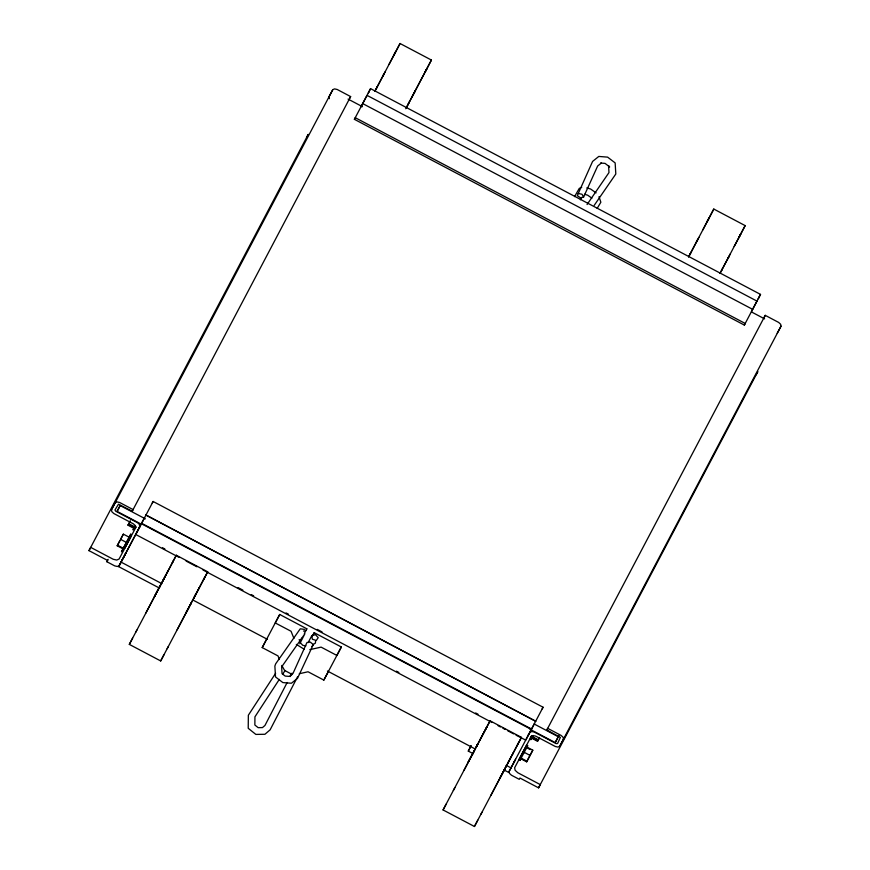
<?xml version="1.0" encoding="UTF-8"?>
<svg xmlns="http://www.w3.org/2000/svg" width="870" height="870" viewBox="0 0 870 870"><rect width="100%" height="100%" fill="white"/><g stroke="black" fill="none" stroke-linecap="round" stroke-linejoin="round"><path stroke-width="1.3" d="M315.582 641.092L315.375 643.137L313.439 644.344M594.21 205.353L615.808 174.011L615.155 162.929L607.619 157.133L598.799 156.437L592.59 161.428L577.288 195.674L580.682 197.925L583.607 197.055L597.646 166.018L601.333 163.06M131.087 536.301L124.769 548.296M518.857 759.782L526.644 745.014M530.211 738.315L531.657 735.607M299.758 643.778L304.881 633.762L281.652 666.888L282.054 673.652L285.208 676.088L289.297 676.403L292.994 673.445L306.947 642.538L310.253 642.071L313.298 644.55L297.507 678.361L291.417 683.244L282.837 682.569L275.518 676.936L274.866 666.072L275.681 663.821L300.259 628.803L304.435 629.391M477.913 743.861L476.194 747.145L477.902 743.915L477.228 745.133L477.587 744.448M509.287 760.413L507.569 763.697L511.245 756.661M574.559 196.642L579.289 188.366L581.725 187.322M580.377 199.795L581.584 197.414M407.769 104.998L431.411 60.052L400.037 43.5L376.384 88.435M721.524 270.548L745.166 225.613L713.791 209.05L689.627 254.997M287.165 682.482L264.969 725.449L262.468 727.592L258.151 727.657L254.856 725.014L254.932 716.847L279.313 679.372M158.808 588.403L159.95 586.282L159.112 587.892L118.668 566.642L122.061 560.204M473.03 753.616L468.288 751.114L471.072 745.818M503.882 769.896L508.624 772.397L515.573 759.227M290.243 676.545L292.015 673.152M297.551 676.784L270.135 729.821L264.915 734.28L255.845 734.41L248.222 728.299L248.352 715.227L275.627 673.282M751.528 311.416L760.521 294.397L370.566 88.631L360.843 107.086M123.203 548.513C115.395 563.336 136.851 522.674 129.228 537.094M134.535 527.111L133.012 529.906L134.981 526.296M389.064 64.347L400.037 43.5M383.148 75.614L383.811 74.341L382.539 76.756M414.522 92.166L415.186 90.904L405.779 108.717M168.214 646.693L160.689 660.95L129.315 644.387L132.621 638.123M171.999 563.477L173.326 560.932L172.989 561.552M207.702 571.818L185.799 613.219L207.702 571.818L176.327 555.267L135.796 632.142M160.689 660.95L163.995 654.675M203.373 580.029L204.7 577.495L204.374 578.104M702.819 229.908L713.791 209.05M696.903 241.164L697.566 239.902L696.294 242.306M734.193 246.46L745.166 225.613M728.277 257.716L728.94 256.454L727.668 258.858M481.969 812.243L474.444 826.5L443.069 809.948L454.89 787.557M485.754 729.027L487.08 726.493L479.87 740.109M480.925 814.255L521.456 737.368L490.082 720.817L453.368 790.471M474.444 826.5L477.75 820.236M517.128 745.579L518.455 743.045L518.128 743.665M528.449 734.954L528.177 735.476L528.916 734.073M520.999 758.412L519.977 760.369L521.445 757.607M526.241 748.515L527.764 745.612L527.024 746.993M532.331 737.01L530.83 739.761L532.777 736.194M120.995 562.248L119.103 565.826L117.374 566.479L114.742 565.891L106.901 561.748L107.586 560.454L88.979 550.634L308.252 134.361L306.534 137.623M135.742 527.59L135.383 525.697L133.415 523.87L113.796 513.517L111.828 511.69L111.469 509.798L332.797 89.653L334.558 88.892L337.19 89.479L350.632 96.581L132.229 511.212L118.461 504.219L114.96 509.983L115.732 511.223L137.59 522.75L139.559 524.577L139.57 527.122M141.081 524.055L117.08 511.397L120.245 505.383M106.901 561.748L108.163 559.345M117.2 545.784L123.355 534.147L129.184 537.203L123.029 548.85L117.2 545.784L119.951 540.564M123.355 534.147L120.604 539.367L126.433 542.423M128.031 525.23L128.358 524.632L134.187 527.688L133.86 528.286L128.031 525.23L130.228 521.054M128.358 524.632L130.195 521.13M366.868 95.656L354.394 119.32L744.35 325.086L745.209 323.466L355.254 117.7L354.394 119.32M368.554 92.448L370.566 88.631M161.863 583.65L121.06 562.118L124.051 556.452M137.873 530.406L153.109 501.479L543.065 707.234L525.73 740.12L516.073 735.183M123.681 557.137L125.661 553.396M137.46 531.189L138.08 530.015M124.78 555.06L125.617 553.472M137.482 531.135L135.72 534.485L178.916 557.279M374.818 91.339L377.232 86.793M374.905 91.241L385.116 71.84M394.262 54.386L395.546 51.939L393.512 55.821M406.29 107.793L409.531 101.659M412.119 96.69L431.411 60.052M425.637 70.938L426.931 68.502L424.843 72.449M161.635 583.041L154.414 596.668L176.175 555.517M166.116 574.559L162.44 581.595L164.147 578.365M145.768 613.219L159.438 587.119M176.197 555.495L175.631 556.572L176.327 555.267M160.95 584.259L161.341 583.531M167.214 572.482L168.095 570.807M136.84 630.141L129.315 644.387M177.143 629.771L191.324 602.845L190.182 604.965M189.094 607.162L167.17 648.694M196.609 592.851L193.814 598.147L195.532 594.862L194.847 596.135M197.49 591.111L199.469 587.37M279.433 659.493L277.998 655.904L262.207 647.584L266.666 639.124M303.478 631.087L305.859 630.63L306.827 628.793L279.716 614.481L275.257 622.931L291.048 631.261L293.919 638.417M313.254 634.534L314.222 632.686L341.344 646.997L336.886 655.447L321.106 647.128L309.818 649.64M299.28 673.728L308.056 671.77L323.836 680.101L328.294 671.651M688.572 256.9L690.954 252.398M688.659 256.791L698.871 237.401M719.958 273.452L722.328 268.95M720.045 273.354L730.245 253.953M739.391 236.499L740.685 234.052L738.608 237.999M471.051 745.884L468.288 751.114M464.069 770.168L473.704 751.843L472.562 753.964M506.764 765.154L499.554 778.77L521.456 737.368M490.897 795.332L505.078 768.395L503.937 770.515M512.343 754.584L513.224 752.92M756.824 301.411L744.35 325.086M758.51 298.203L760.521 294.397M511.386 767.177L510.559 768.732M513.637 762.892L514.736 760.815M523.838 753.072L526.981 747.102L532.799 750.19L526.644 761.837L520.825 758.749L524.229 752.322L530.047 755.41M526.644 761.837L532.799 750.19M539.03 738.347L537.801 740.674L531.983 737.586L531.657 738.184L537.475 741.273L539.128 738.141M538.302 739.826L532.483 736.738L532.157 737.347L537.975 740.424L539.53 737.499M529.525 732.877L531.635 731.463L534.256 732.061L556.115 743.589L557.572 743.535L560.378 737.39L546.828 729.984L765.241 315.342L778.683 322.444L780.651 324.271L781.021 326.163L559.693 746.308L557.92 747.08L555.299 746.482L535.692 736.129L533.071 735.541L531.298 736.303L514.649 767.753L515.127 770.276L517.759 772.712L540.281 784.599L538.563 787.85L519.955 778.041L519.27 779.335L511.419 775.192L509.45 773.365L509.091 771.472M530.004 729.277L555.212 742.578L559.008 735.367M538.563 787.85L757.835 371.588L756.106 374.839M332.797 89.653L329.012 96.787L329.382 98.68M88.979 550.634L90.708 547.382L113.23 559.269L116.732 560.052L119.092 559.029L136.101 526.894M111.469 509.798L115.242 502.664L117.015 501.903L119.636 502.49L133.088 509.592L132.229 511.212M117.08 511.397L120.169 505.557L145.377 518.857M349.773 98.201L350.632 96.581M369.021 91.578L368.26 93.003M120.854 562.477L118.668 566.642M121.887 560.53L144.55 517.715M152.25 503.099L153.109 501.479M121.06 562.118L140.026 526.317M262.207 647.584L279.716 614.481M300.618 640.527L301.857 638.178M304.348 633.48L306.827 628.793M308.132 642.625L311.83 635.633L315.473 634.665L318.213 637.656L316.278 640.461L312.33 639.211L311.83 635.633M312.363 636.209L314.222 632.686M323.836 680.101L341.344 646.997M446.147 804.13L443.069 809.948M475.39 748.602L468.169 762.218L490.082 720.817M758.966 297.333L758.205 298.769M510.81 768.232L508.624 772.397M534.506 723.481L511.016 767.884L506.22 765.35M542.206 708.854L543.065 707.234M764.382 316.974L765.241 315.342M546.828 729.984L547.687 728.353L561.139 735.454L563.107 737.281L563.466 739.174L559.693 746.308M555.212 742.578L558.301 736.738L534.3 724.068M777.236 333.297L781.021 326.163M526.654 747.7L526.981 747.102M537.475 741.273L537.801 740.674M282.957 673.837L285.099 670.422M587.054 204.548L608.978 172.575L608.576 165.811L609.663 166.942L605.052 163.386L600.518 163.027M311.873 646.551L313.298 644.55M597.19 208.354L600.855 202.242L599.017 196.663M305.903 645.855L302.825 645.355L300.672 643.093L299.171 639.559M578.126 193.423L582.03 194.271L583.607 197.055M586.771 187.909L590.6 189.007L596.091 192.879M584.455 194.26L587.685 195.195L591.894 198.164M117.526 545.185L123.355 548.252M367.031 95.363L756.987 301.118M362.692 103.584L752.648 309.339M348.076 99.093L362.475 106.684M751.397 311.906L764.6 318.866M141.625 523.283L531.581 729.049M141.397 523.707L531.352 729.473M162.472 547.719L164.876 548.992M238.065 587.609L242.86 590.143M251.267 594.569L253.659 595.841M286.056 612.937L288.459 614.198M317.256 629.391L322.052 631.924M396.448 671.183L398.841 672.445M475.64 712.965L478.032 714.226M186.115 561.074L196.914 566.772M202.906 569.937L492.072 722.513M498.075 725.678L500.467 726.95M502.871 728.212L505.274 729.484M507.667 730.746L513.67 733.91M304.326 649.303L296.311 644.387M193.053 600.104L267.449 639.363M327.435 671.02L475.02 748.885M292.396 674.544L284.555 670.411L281.826 665.452M527.818 748.32L530.145 749.548M521.152 758.151L526.97 761.228M708.017 219.936L707.223 221.448L709.344 217.478L708.017 219.936M145.953 515.062L535.681 721.241L145.953 515.062M128.858 523.783L128.532 524.382L134.361 527.448L134.687 526.839L128.858 523.783"/></g></svg>
